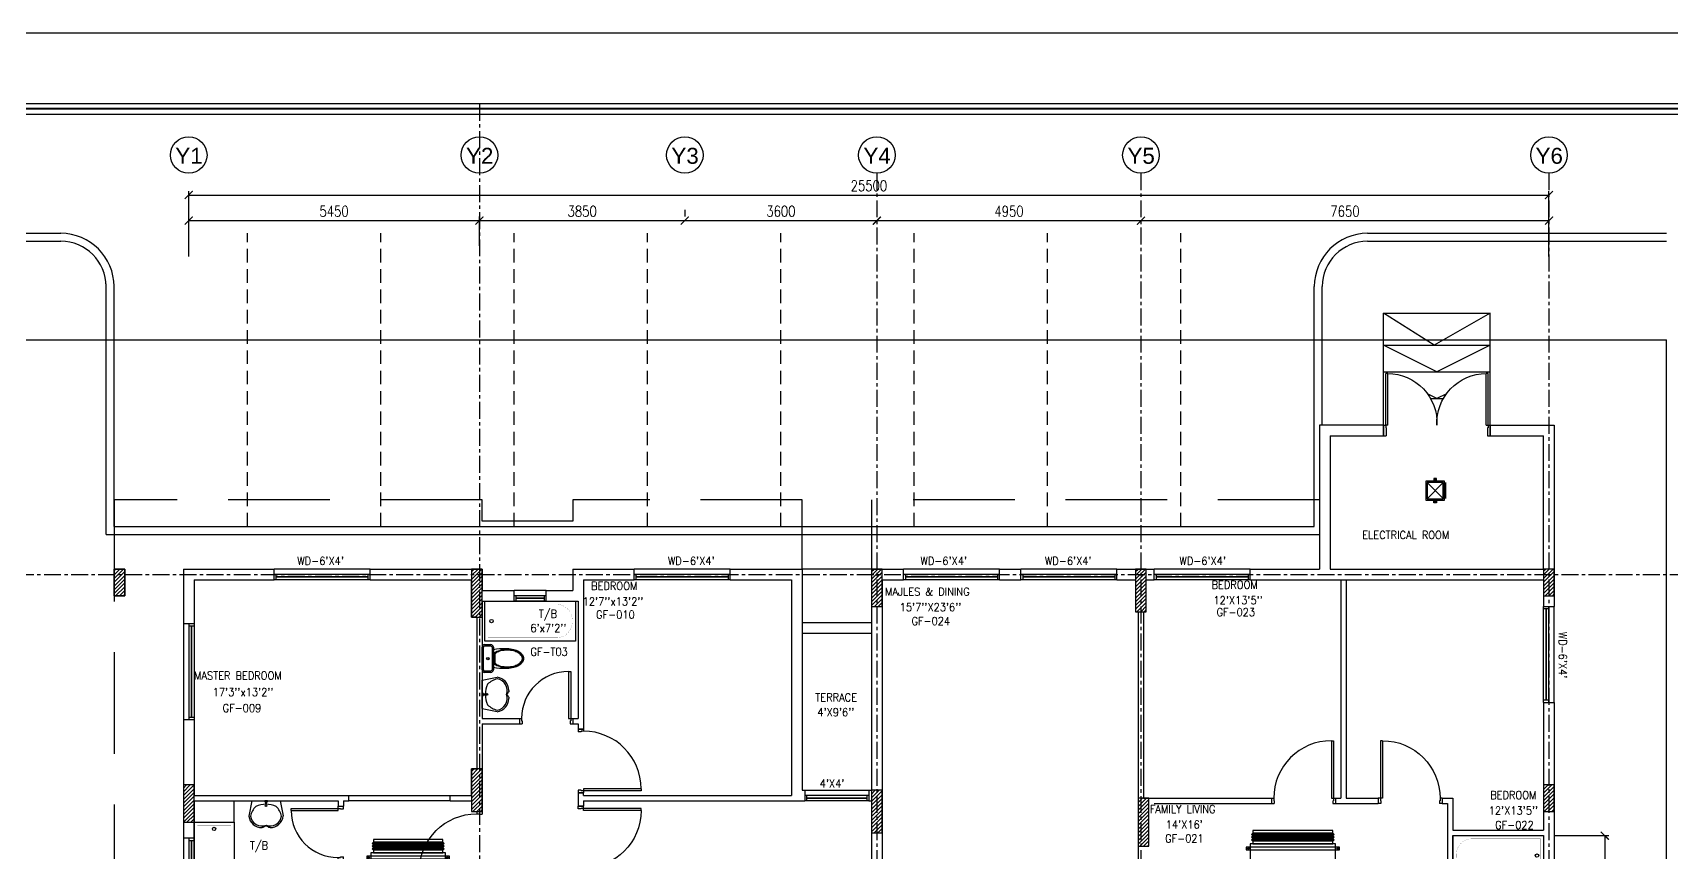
# Model space of a CAD drawing. Header units: millimetres. Extents: x -1288794 to 2153086, y -2701644 to -1428868.
# Drawn here: x 1503318 to 1534033, y -1479181 to -1463806 of the extents above; entities that cross this region are included whole.
import ezdxf
from ezdxf.enums import TextEntityAlignment as Align

# ---------------------------------------------------------------- set-up
doc = ezdxf.new("R2010")
doc.units = ezdxf.units.MM
doc.header["$LTSCALE"] = 100
doc.header["$PDMODE"] = 34
for name, pattern in [('CENTER', [50.8, 31.75, -6.35, 6.35, -6.35]), ('DASHED', [19.05, 12.7, -6.35]), ('DASHED2', [9.525, 6.35, -3.175]), ('HIDDEN', [9.525, 6.35, -3.175])]:
    doc.linetypes.add(name, pattern=pattern)
for name, color, linetype in [('A-ANNO-DIMS', 1, 'Continuous'), ('A-ANNO-SYMB', 33, 'Continuous'), ('A-ANNO-TEXT', 8, 'Continuous'), ('A-AREA', 8, 'CENTER'), ('A-CAR', 8, 'Continuous'), ('A-DOOR', 4, 'Continuous'), ('A-FLOR-OVHD', 4, 'DASHED2'), ('A-FLOR-PFIX', 8, 'Continuous'), ('A-FLOR-SPCL', 8, 'Continuous'), ('A-GLAZ', 5, 'Continuous'), ('A-GRID', 253, 'CENTER'), ('A-WALL-FULL', 8, 'Continuous'), ('AC-HLTEXT', 100, 'Continuous'), ('FCU-AC', 160, 'Continuous'), ('L-WALK', 8, 'Continuous'), ('LOGO LINE', 7, 'Continuous'), ('LOGO1LINE', 7, 'Continuous'), ('RET', 1, 'Continuous'), ('S-COL- HACT.', 9, 'Continuous'), ('S-COL.', 8, 'Continuous'), ('sduct', 5, 'Continuous'), ('SUPPORT', 30, 'Continuous')]:
    doc.layers.add(name, color=color, linetype=linetype)
doc.styles.add('ROMANS', font='romans.shx', dxfattribs={"width": 0.8})
doc.styles.add('SANSSERIF', font='sas_____.pfb')
doc.dimstyles.new('100 of DIM2', dxfattribs={"dimscale": 0, "dimtxt": 200, "dimasz": 150, "dimexe": 75, "dimexo": 200, "dimgap": 75, "dimtad": 1, "dimdec": 0, "dimrnd": 5, "dimzin": 0, "dimdsep": 46, "dimtxsty": 'ROMANS', "dimblk": 'ARCHTICK', "dimcen": 100, "dimclrd": 94, "dimclre": 94, "dimclrt": 2, "dimadec": 0, "dimazin": 0, "dimtfac": 1, "dimtdec": 0, "dimtofl": 0, "dimtmove": 2, "dimatfit": 3, "dimldrblk": 'OPEN90', "dimfxl": 75, "dimtolj": 1, "dimtzin": 0, "dimarcsym": 0})
pattern_1 = [(45, (2628196.87, -1109556.65), (-35.355339, 35.355339), [])]

# ---------------------------------------------------------------- blocks, each defined once
blk = doc.blocks.new('D-120-R1')
for p, q in [((-80, 1180), (-40, 1180)), ((-80, 1180), (-80, 100)), ((-40, 1180), (-40, 55)), ((-1200, 100), (-1160, 100)), ((-1200, 100), (-1200, 0)), ((-1160, 100), (-1160, 55)), ((-1160, 55), (-1150, 55)), ((-1150, 55), (-1150, 0)), ((-80, 100), (0, 100)), ((-50, 55), (-40, 55)), ((-50, 55), (-50, 0)), ((-50, 0), (0, 0)), ((0, 100), (0, 0)), ((-1200, 0), (-1150, 0))]:
    blk.add_line(p, q)
at = {"linetype": 'Continuous'}
blk.add_arc((-80, 100), 1080, 90, 180, dxfattribs=at)
blk = doc.blocks.new('W-180')
for p, q in [((1800, 100), (0, 100)), ((1800, 0), (0, 0)), ((40, 0), (40, 100)), ((1760, 100), (1760, 0))]:
    blk.add_line(p, q)
at = {"linetype": 'Continuous'}
for p, q in [((1760, 53), (40, 53)), ((1760, 47), (40, 47))]:
    blk.add_line(p, q, dxfattribs=at)
blk = doc.blocks.new('D-100-R1')
for p, q in [((-80, 980), (-80, 100)), ((-80, 980), (-40, 980)), ((-40, 980), (-40, 55)), ((-1000, 100), (-1000, 0)), ((-1000, 100), (-960, 100)), ((-960, 100), (-960, 55)), ((-960, 55), (-950, 55)), ((-950, 55), (-950, 0)), ((-80, 100), (0, 100)), ((-50, 55), (-50, 0)), ((-50, 55), (-40, 55)), ((-50, 0), (0, 0)), ((0, 100), (0, 0)), ((-1000, 0), (-950, 0))]:
    blk.add_line(p, q)
at = {"linetype": 'Continuous'}
blk.add_arc((-80, 100), 880, 90, 180, dxfattribs=at)
blk = doc.blocks.new('W-60')
for p, q in [((600, 100), (0, 100)), ((600, 0), (0, 0)), ((40, 0), (40, 100)), ((560, 100), (560, 0))]:
    blk.add_line(p, q)
at = {"linetype": 'Continuous'}
for p, q in [((560, 53), (40, 53)), ((560, 47), (40, 47))]:
    blk.add_line(p, q, dxfattribs=at)
blk = doc.blocks.new('LAV-4')
for p, q in [((-266, 0), (-322, -283)), ((-266, 0), (268, 0)), ((268, 0), (324, -280)), ((-48, -500), (-75, -500)), ((75, -500), (50, -500))]:
    blk.add_line(p, q)
for points in [[(-25, 0), (-25, -18), (25, -18), (25, 0)], [(-9, -20), (-9, -57), (8, -57), (8, -20)]]:
    blk.add_lwpolyline(points, close=True)
blk.add_circle((0, -91), 15.4)
for centre, radius, start, end in [((-75, -250), 250, 187.6784, 270), ((74, -366), 375, 135.3333, 167.1432), ((-75, -250), 220, 188.5814, 289.9523), ((0, -539), 477, 66.1261, 113.874), ((75, -250), 220, 250.0878, 350.8515), ((75, -250), 250, 270, 353.0121), ((-74, -366), 375, 12.5199, 44.6667), ((1, -527), 55.9, 28.7827, 151.2173), ((50, -499), 0, 238.1883, 0)]:
    blk.add_arc(centre, radius, start, end)
blk = doc.blocks.new('WC-1')
for p, q in [((-210, 0), (210, 0)), ((-260, -160), (-260, -50)), ((-235, -160), (-235, -50)), ((-210, -25), (210, -25)), ((210, -185), (-210, -185)), ((210, -210), (-210, -210)), ((91, -223), (-91, -223)), ((86, -235), (-86, -235)), ((235, -50), (235, -160)), ((260, -50), (260, -160))]:
    blk.add_line(p, q)
for radius in [22.1, 17.1]:
    blk.add_circle((-6, -107), radius)
for centre, radius, start, end in [((-210, -50), 50, 90, 180), ((-210, -160), 50, 180, 270), ((-210, -50), 25, 90, 180), ((-210, -160), 25, 180, 270), ((722, -383), 904, 168.9529, 184.0632), ((178, -428), 341, 149.8586, 166.4766), ((178, -428), 328, 149.8586, 166.4766), ((69, -365), 214, 138.4152, 149.8586), ((69, -365), 201, 139.9943, 149.8586), ((-69, -365), 201, 30.1414, 40.0057), ((-69, -365), 214, 30.1414, 41.5848), ((-178, -428), 328, 13.5234, 30.1414), ((-178, -428), 341, 13.5234, 30.1414), ((210, -50), 50, 360, 90), ((210, -50), 25, 360, 90), ((210, -160), 25, 270, 360), ((210, -160), 50, 270, 360), ((352, -470), 532, 177.5541, 180), ((352, -470), 532, 180, 193.5234), ((352, -470), 520, 166.4766, 180), ((352, -470), 520, 180, 193.5234), ((178, -512), 353, 193.5234, 210.1414), ((352, -470), 507, 166.4766, 180), ((352, -470), 507, 180, 193.5234), ((178, -512), 341, 193.5234, 210.1414), ((178, -512), 328, 193.5234, 210.1414), ((-178, -512), 328, 329.8586, 346.4766), ((-178, -512), 341, 329.8586, 346.4766), ((-178, -512), 353, 329.8586, 346.4766), ((-352, -470), 507, 360, 13.5234), ((-352, -470), 507, 346.4766, 360), ((-352, -470), 520, 360, 13.5234), ((-352, -470), 520, 346.4766, 360), ((-352, -470), 532, 346.4766, 360), ((-352, -470), 532, 360, 2.4459), ((69, -575), 226, 210.1414, 234.4972), ((69, -575), 214, 210.1414, 234.4972), ((69, -575), 201, 210.1414, 234.4972), ((0, -672), 108, 234.4972, 270), ((0, -672), 95.9, 234.4972, 270), ((0, -672), 83.4, 234.4972, 270), ((0, -672), 83.4, 270, 305.5028), ((0, -672), 95.9, 270, 305.5028), ((0, -672), 108, 270, 305.5028), ((-69, -575), 201, 305.5028, 329.8586), ((-69, -575), 214, 305.5028, 329.8586), ((-69, -575), 226, 305.5028, 329.8586)]:
    blk.add_arc(centre, radius, start, end)
at = {"linetype": 'Continuous', "ltscale": 50}
blk.add_arc((-722, -383), 904, 355.9368, 11.0471, dxfattribs=at)
blk = doc.blocks.new('BT-2')
blk.add_lwpolyline([(0, 750), (1700, 750), (1700, 0), (0, 0)], close=True)
at = {"const_width": 2}
blk.add_lwpolyline([(60, 690), (1340, 690, -0.414214), (1640, 390), (1640, 360, -0.414214), (1340, 60), (60, 60)], format="xyb", close=True, dxfattribs=at)
blk.add_circle((125, 375), 31.9)
blk = doc.blocks.new('W-120')
for p, q in [((1200, 100), (0, 100)), ((1200, 0), (0, 0)), ((40, 0), (40, 100)), ((1160, 100), (1160, 0))]:
    blk.add_line(p, q)
at = {"linetype": 'Continuous'}
for p, q in [((1160, 53), (40, 53)), ((1160, 47), (40, 47))]:
    blk.add_line(p, q, dxfattribs=at)
blk = doc.blocks.new('_ArchTick')
at = {"color": 0, "linetype": 'ByBlock', "const_width": 0.15}
blk.add_lwpolyline([(-0.5, -0.5), (0.5, 0.5)], dxfattribs=at)
blk = doc.blocks.new('*D570')
at = {"layer": 'A-ANNO-DIMS', "color": 94, "lineweight": -2, "ltscale": 3, "transparency": 16777216}
for p, q in [((1515542, -1467131), (1515542, -1467256)), ((1519142, -1467131), (1519142, -1467256)), ((1515542, -1467331), (1519142, -1467331))]:
    blk.add_line(p, q, dxfattribs=at)
at = {"layer": 'Defpoints', "color": 0, "ltscale": 3, "transparency": 16777216}
for p in [(1515542, -1467331), (1519142, -1467331), (1519142, -1467331)]:
    blk.add_point(p, dxfattribs=at)
at = {"layer": 'A-ANNO-DIMS', "color": 94, "lineweight": -2, "ltscale": 3, "transparency": 16777216, "xscale": 150, "yscale": 150, "zscale": 150, "rotation": 180}
blk.add_blockref('_ArchTick', (1515542, -1467331), dxfattribs=at)
at = {"layer": 'A-ANNO-DIMS', "color": 94, "lineweight": -2, "ltscale": 3, "transparency": 16777216, "xscale": 150, "yscale": 150, "zscale": 150}
blk.add_blockref('_ArchTick', (1519142, -1467331), dxfattribs=at)
at = {"layer": 'A-ANNO-DIMS', "color": 2, "ltscale": 3, "transparency": 16777216, "insert": (1517342, -1467156), "char_height": 200, "attachment_point": 5, "style": 'ROMANS'}
blk.add_mtext('\\A1;3600', dxfattribs=at)
blk = doc.blocks.new('_Open90')
at = {"color": 0, "linetype": 'ByBlock', "lineweight": -2}
for p, q in [((0, 0), (-1, 0)), ((-0.5, 0.5), (0, 0)), ((0, 0), (-0.5, -0.5))]:
    blk.add_line(p, q, dxfattribs=at)
blk = doc.blocks.new('*D571')
at = {"layer": 'A-ANNO-DIMS', "color": 94, "lineweight": -2, "ltscale": 3, "transparency": 16777216}
for p, q in [((1524092, -1467131), (1524092, -1467256)), ((1531742, -1467131), (1531742, -1467256)), ((1524092, -1467331), (1531742, -1467331))]:
    blk.add_line(p, q, dxfattribs=at)
at = {"layer": 'Defpoints', "color": 0, "ltscale": 3, "transparency": 16777216}
for p in [(1524092, -1467331), (1531742, -1467331), (1531742, -1467331)]:
    blk.add_point(p, dxfattribs=at)
at = {"layer": 'A-ANNO-DIMS', "color": 94, "lineweight": -2, "ltscale": 3, "transparency": 16777216, "xscale": 150, "yscale": 150, "zscale": 150, "rotation": 180}
blk.add_blockref('_ArchTick', (1524092, -1467331), dxfattribs=at)
at = {"layer": 'A-ANNO-DIMS', "color": 94, "lineweight": -2, "ltscale": 3, "transparency": 16777216, "xscale": 150, "yscale": 150, "zscale": 150}
blk.add_blockref('_ArchTick', (1531742, -1467331), dxfattribs=at)
at = {"layer": 'A-ANNO-DIMS', "color": 2, "ltscale": 3, "transparency": 16777216, "insert": (1527917, -1467156), "char_height": 200, "attachment_point": 5, "style": 'ROMANS'}
blk.add_mtext('\\A1;7650', dxfattribs=at)
blk = doc.blocks.new('*D572')
at = {"layer": 'A-ANNO-DIMS', "color": 94, "lineweight": -2, "ltscale": 3, "transparency": 16777216}
for p, q in [((1506242, -1467807), (1506242, -1467256)), ((1511692, -1467807), (1511692, -1467256)), ((1506242, -1467331), (1511692, -1467331))]:
    blk.add_line(p, q, dxfattribs=at)
at = {"layer": 'Defpoints', "color": 0, "ltscale": 3, "transparency": 16777216}
for p in [(1511692, -1467331), (1506242, -1468007), (1511692, -1468007)]:
    blk.add_point(p, dxfattribs=at)
at = {"layer": 'A-ANNO-DIMS', "color": 94, "lineweight": -2, "ltscale": 3, "transparency": 16777216, "xscale": 150, "yscale": 150, "zscale": 150, "rotation": 180}
blk.add_blockref('_ArchTick', (1506242, -1467331), dxfattribs=at)
at = {"layer": 'A-ANNO-DIMS', "color": 94, "lineweight": -2, "ltscale": 3, "transparency": 16777216, "xscale": 150, "yscale": 150, "zscale": 150}
blk.add_blockref('_ArchTick', (1511692, -1467331), dxfattribs=at)
at = {"layer": 'A-ANNO-DIMS', "color": 2, "ltscale": 3, "transparency": 16777216, "insert": (1508967, -1467156), "char_height": 200, "attachment_point": 5, "style": 'ROMANS'}
blk.add_mtext('\\A1;5450', dxfattribs=at)
blk = doc.blocks.new('*D573')
at = {"layer": 'A-ANNO-DIMS', "color": 94, "lineweight": -2, "ltscale": 3, "transparency": 16777216}
for p, q in [((1511692, -1467807), (1511692, -1467256)), ((1515542, -1467131), (1515542, -1467256)), ((1511692, -1467331), (1515542, -1467331))]:
    blk.add_line(p, q, dxfattribs=at)
at = {"layer": 'Defpoints', "color": 0, "ltscale": 3, "transparency": 16777216}
for p in [(1515542, -1467331), (1515542, -1467331), (1511692, -1468007)]:
    blk.add_point(p, dxfattribs=at)
at = {"layer": 'A-ANNO-DIMS', "color": 94, "lineweight": -2, "ltscale": 3, "transparency": 16777216, "xscale": 150, "yscale": 150, "zscale": 150, "rotation": 180}
blk.add_blockref('_ArchTick', (1511692, -1467331), dxfattribs=at)
at = {"layer": 'A-ANNO-DIMS', "color": 94, "lineweight": -2, "ltscale": 3, "transparency": 16777216, "xscale": 150, "yscale": 150, "zscale": 150}
blk.add_blockref('_ArchTick', (1515542, -1467331), dxfattribs=at)
at = {"layer": 'A-ANNO-DIMS', "color": 2, "ltscale": 3, "transparency": 16777216, "insert": (1513617, -1467156), "char_height": 200, "attachment_point": 5, "style": 'ROMANS'}
blk.add_mtext('\\A1;3850', dxfattribs=at)
blk = doc.blocks.new('*D574')
at = {"layer": 'A-ANNO-DIMS', "color": 94, "lineweight": -2, "ltscale": 3, "transparency": 16777216}
for p, q in [((1519142, -1467131), (1519142, -1467256)), ((1524092, -1467131), (1524092, -1467256)), ((1519142, -1467331), (1524092, -1467331))]:
    blk.add_line(p, q, dxfattribs=at)
at = {"layer": 'Defpoints', "color": 0, "ltscale": 3, "transparency": 16777216}
for p in [(1519142, -1467331), (1524092, -1467331), (1524092, -1467331)]:
    blk.add_point(p, dxfattribs=at)
at = {"layer": 'A-ANNO-DIMS', "color": 94, "lineweight": -2, "ltscale": 3, "transparency": 16777216, "xscale": 150, "yscale": 150, "zscale": 150, "rotation": 180}
blk.add_blockref('_ArchTick', (1519142, -1467331), dxfattribs=at)
at = {"layer": 'A-ANNO-DIMS', "color": 94, "lineweight": -2, "ltscale": 3, "transparency": 16777216, "xscale": 150, "yscale": 150, "zscale": 150}
blk.add_blockref('_ArchTick', (1524092, -1467331), dxfattribs=at)
at = {"layer": 'A-ANNO-DIMS', "color": 2, "ltscale": 3, "transparency": 16777216, "insert": (1521617, -1467156), "char_height": 200, "attachment_point": 5, "style": 'ROMANS'}
blk.add_mtext('\\A1;4950', dxfattribs=at)
blk = doc.blocks.new('*D575')
at = {"layer": 'A-ANNO-DIMS', "color": 94, "lineweight": -2, "ltscale": 3, "transparency": 16777216}
for p, q in [((1506242, -1468002), (1506242, -1466776)), ((1506242, -1466851), (1531742, -1466851)), ((1531742, -1468002), (1531742, -1466776))]:
    blk.add_line(p, q, dxfattribs=at)
at = {"layer": 'Defpoints', "color": 0, "ltscale": 3, "transparency": 16777216}
for p in [(1531742, -1466851), (1506242, -1468202), (1531742, -1468202)]:
    blk.add_point(p, dxfattribs=at)
at = {"layer": 'A-ANNO-DIMS', "color": 94, "lineweight": -2, "ltscale": 3, "transparency": 16777216, "xscale": 150, "yscale": 150, "zscale": 150, "rotation": 180}
blk.add_blockref('_ArchTick', (1506242, -1466851), dxfattribs=at)
at = {"layer": 'A-ANNO-DIMS', "color": 94, "lineweight": -2, "ltscale": 3, "transparency": 16777216, "xscale": 150, "yscale": 150, "zscale": 150}
blk.add_blockref('_ArchTick', (1531742, -1466851), dxfattribs=at)
at = {"layer": 'A-ANNO-DIMS', "color": 2, "ltscale": 3, "transparency": 16777216, "insert": (1518992, -1466676), "char_height": 200, "attachment_point": 5, "style": 'ROMANS'}
blk.add_mtext('\\A1;25500', dxfattribs=at)
blk = doc.blocks.new('D-200-DOUBLE')
for p, q in [((40, 200), (40, 1170)), ((40, 1170), (80, 1170)), ((80, 200), (80, 1170)), ((1920, 200), (1920, 1170)), ((1920, 1170), (1960, 1170)), ((1960, 200), (1960, 1170)), ((80, 200), (0, 200)), ((0, 200), (0, 0)), ((50, 0), (0, 0)), ((40, 200), (40, 148)), ((40, 148), (50, 148)), ((50, 148), (50, 0)), ((1920, 200), (1960, 200)), ((1950, 148), (1950, 0)), ((1960, 148), (1950, 148)), ((2000, 0), (1950, 0)), ((2000, 200), (1960, 200)), ((1960, 200), (1960, 148)), ((2000, 200), (2000, 0))]:
    blk.add_line(p, q)
at = {"linetype": 'Continuous'}
for centre, start, end in [((73, 242), 357.4314, 89.5378), ((1927, 242), 90.4622, 182.5686)]:
    blk.add_arc(centre, 928, start, end, dxfattribs=at)
blk = doc.blocks.new('A$C36FC6C1E')
at = {"layer": 'RET', "color": 0, "linetype": 'HIDDEN', "ltscale": 0.8}
blk.add_line((377.4, 377.4), (77.4, 77.4), dxfattribs=at)
blk.add_lwpolyline([(379.8, 379.8), (379.8, 75), (75, 75), (75, 379.8)], close=True, dxfattribs=at)
at = {"layer": 'sduct'}
blk.add_lwpolyline([(404.8, 404.8), (404.8, 50), (50, 50), (50, 404.8)], close=True, dxfattribs=at)
blk.add_lwpolyline([(427.4, 377.4), (427.4, 77.4)], dxfattribs=at)
at = {"layer": 'SUPPORT', "ltscale": 0.5}
for points in [[(202.4, 404.8), (252.4, 404.8), (252.4, 454.8), (202.4, 454.8)], [(202.4, 50), (252.4, 50), (252.4, 0), (202.4, 0)]]:
    blk.add_lwpolyline(points, close=True, dxfattribs=at)
for centre in [(227.4, 429.8), (227.4, 25)]:
    blk.add_circle(centre, 6, dxfattribs=at)
blk = doc.blocks.new('*D606')
at = {"layer": 'AC-HLTEXT', "color": 94, "lineweight": -2, "transparency": 16777216}
for p, q in [((1531842, -1478869), (1532863, -1478869)), ((1532788, -1478869), (1532788, -1481319)), ((1531842, -1481319), (1532863, -1481319))]:
    blk.add_line(p, q, dxfattribs=at)
at = {"layer": 'Defpoints', "color": 0, "transparency": 16777216}
for p in [(1531642, -1478869), (1531642, -1481319), (1532788, -1481319)]:
    blk.add_point(p, dxfattribs=at)
at = {"layer": 'AC-HLTEXT', "color": 94, "lineweight": -2, "transparency": 16777216, "xscale": 150, "yscale": 150, "zscale": 150}
for p, rotation in [((1532788, -1478869), 90), ((1532788, -1481319), 270)]:
    blk.add_blockref('_ArchTick', p, dxfattribs=dict(at, rotation=rotation))
at = {"layer": 'AC-HLTEXT', "color": 2, "transparency": 16777216, "insert": (1532613, -1480094), "char_height": 200, "attachment_point": 5, "rotation": 90, "style": 'ROMANS'}
blk.add_mtext('\\A1;2450', dxfattribs=at)
blk = doc.blocks.new('fcu 2 tr')
h = blk.add_hatch()
h.set_pattern_fill('NET', color=3)
h.paths.add_polyline_path([(80954, -1588493), (79654, -1588493), (79654, -1588543), (80954, -1588543)])
at = {"layer": 'FCU-AC'}
for p, q in [((79654, -1587780), (79629, -1587805)), ((80979, -1587805), (79629, -1587805)), ((79654, -1587830), (79629, -1587805)), ((79654, -1587830), (79629, -1587855)), ((80979, -1587855), (79629, -1587855)), ((79654, -1587880), (79629, -1587855)), ((79654, -1587880), (79629, -1587905)), ((80979, -1587905), (79629, -1587905)), ((79654, -1587930), (79629, -1587905)), ((80954, -1587780), (79654, -1587780)), ((80954, -1587830), (79654, -1587830)), ((80954, -1587830), (79654, -1587830)), ((80954, -1587880), (79654, -1587880)), ((80954, -1587880), (79654, -1587880)), ((80954, -1587780), (80979, -1587805)), ((80954, -1587830), (80979, -1587805)), ((80954, -1587830), (80979, -1587855)), ((80954, -1587880), (80979, -1587855)), ((80954, -1587880), (80979, -1587905)), ((80954, -1587930), (80979, -1587905))]:
    blk.add_line(p, q, dxfattribs=at)
at = {"layer": 'FCU-AC', "color": 1}
for p, q in [((80954, -1587730), (79654, -1587730)), ((79654, -1587730), (79654, -1587780)), ((79654, -1587780), (80954, -1587780)), ((80954, -1587930), (79654, -1587930)), ((79654, -1587930), (79654, -1587980)), ((79654, -1587980), (80954, -1587980)), ((80954, -1587780), (80954, -1587730)), ((80954, -1587980), (80954, -1587930))]:
    blk.add_line(p, q, dxfattribs=at)
at = {"layer": 'FCU-AC'}
blk.add_lwpolyline([(79604, -1588493), (81004, -1588493), (81004, -1587980), (79604, -1587980)], close=True, dxfattribs=at)
at = {"layer": 'FCU-AC', "color": 6}
for points in [[(79529, -1588093), (81079, -1588093), (81079, -1588043), (79529, -1588043)], [(79529, -1588393), (81079, -1588393), (81079, -1588343), (79529, -1588343)]]:
    blk.add_lwpolyline(points, close=True, dxfattribs=at)
at = {"layer": 'FCU-AC', "color": 3}
blk.add_lwpolyline([(79654, -1588543), (80954, -1588543), (80954, -1588493), (79654, -1588493)], close=True, dxfattribs=at)
at = {"layer": 'FCU-AC', "color": 6}
for centre in [(79566, -1588068), (81041, -1588068), (79566, -1588368), (81041, -1588368)]:
    blk.add_circle(centre, 12.5, dxfattribs=at)
blk = doc.blocks.new('fcu 2.5 tr')
h = blk.add_hatch()
h.set_pattern_fill('NET', color=3)
h.paths.add_polyline_path([(83172, -1587743), (81672, -1587743), (81672, -1587793), (83172, -1587793)])
at = {"layer": 'FCU-AC'}
for p, q in [((81672, -1587030), (81647, -1587055)), ((83197, -1587055), (81647, -1587055)), ((81672, -1587080), (81647, -1587055)), ((81672, -1587080), (81647, -1587105)), ((83172, -1587030), (81672, -1587030)), ((83172, -1587080), (81672, -1587080)), ((83172, -1587080), (81672, -1587080)), ((83197, -1587055), (83172, -1587030)), ((83197, -1587055), (83172, -1587080)), ((83197, -1587105), (83172, -1587080)), ((83197, -1587105), (81647, -1587105)), ((81672, -1587130), (81647, -1587105)), ((81672, -1587130), (81647, -1587155)), ((83197, -1587155), (81647, -1587155)), ((81672, -1587180), (81647, -1587155)), ((83172, -1587130), (81672, -1587130)), ((83172, -1587130), (81672, -1587130)), ((83197, -1587105), (83172, -1587130)), ((83197, -1587155), (83172, -1587130)), ((83197, -1587155), (83172, -1587180))]:
    blk.add_line(p, q, dxfattribs=at)
at = {"layer": 'FCU-AC', "color": 1}
for p, q in [((83172, -1586980), (81672, -1586980)), ((81672, -1586980), (81672, -1587030)), ((81672, -1587030), (83172, -1587030)), ((83172, -1587030), (83172, -1586980)), ((83172, -1587180), (81672, -1587180)), ((81672, -1587180), (81672, -1587230)), ((81672, -1587230), (83172, -1587230)), ((83172, -1587230), (83172, -1587180))]:
    blk.add_line(p, q, dxfattribs=at)
at = {"layer": 'FCU-AC', "color": 6}
for points in [[(81547, -1587343), (83297, -1587343), (83297, -1587293), (81547, -1587293)], [(81547, -1587643), (83297, -1587643), (83297, -1587593), (81547, -1587593)]]:
    blk.add_lwpolyline(points, close=True, dxfattribs=at)
at = {"layer": 'FCU-AC'}
blk.add_lwpolyline([(81622, -1587743), (83222, -1587743), (83222, -1587230), (81622, -1587230)], close=True, dxfattribs=at)
at = {"layer": 'FCU-AC', "color": 3}
blk.add_lwpolyline([(81672, -1587793), (83172, -1587793), (83172, -1587743), (81672, -1587743)], close=True, dxfattribs=at)
at = {"layer": 'FCU-AC', "color": 6}
for centre in [(81584, -1587318), (83259, -1587318), (81584, -1587618), (83259, -1587618)]:
    blk.add_circle(centre, 12.5, dxfattribs=at)

msp = doc.modelspace()

# ---------------------------------------------------------------- hatches: boundary and pattern name
at = {"layer": 'S-COL- HACT.', "linetype": 'Continuous', "ltscale": 3}
h = msp.add_hatch(dxfattribs=at)
h.set_pattern_fill('ANSI31', color=256, scale=400, style=0)
h.set_pattern_definition(pattern_1)
h.paths.add_polyline_path([(1505041.7, -1474368.6), (1505041.7, -1473868.6), (1504841.7, -1473868.6), (1504841.7, -1474368.6)])
h = msp.add_hatch(dxfattribs=at)
h.set_pattern_fill('ANSI31', color=256, scale=400, style=0)
h.set_pattern_definition(pattern_1)
h.paths.add_polyline_path([(1511741.7, -1474768.6), (1511741.7, -1473868.6), (1511541.7, -1473868.6), (1511541.7, -1474768.6)])
h = msp.add_hatch(dxfattribs=at)
h.set_pattern_fill('ANSI31', color=256, scale=400, style=0)
h.set_pattern_definition(pattern_1)
h.paths.add_polyline_path([(1519041.7, -1473868.6), (1519041.7, -1474568.6), (1519241.7, -1474568.6), (1519241.7, -1473868.6)])
h = msp.add_hatch(dxfattribs=at)
h.set_pattern_fill('ANSI31', color=256, scale=400, style=0)
h.set_pattern_definition(pattern_1)
h.paths.add_polyline_path([(1523991.7, -1473868.6), (1523991.7, -1474668.6), (1524191.7, -1474668.6), (1524191.7, -1473868.6)])
h = msp.add_hatch(dxfattribs=at)
h.set_pattern_fill('ANSI31', color=256, scale=400, style=0)
h.set_pattern_definition(pattern_1)
h.paths.add_polyline_path([(1531841.7, -1474368.6), (1531841.7, -1473868.6), (1531641.7, -1473868.6), (1531641.7, -1474368.6)])
h = msp.add_hatch(dxfattribs=at)
h.set_pattern_fill('ANSI31', color=256, scale=400, style=0)
h.set_pattern_definition(pattern_1)
h.paths.add_polyline_path([(1511741.7, -1478418.6), (1511741.7, -1477618.6), (1511541.7, -1477618.6), (1511541.7, -1478418.6)])
h = msp.add_hatch(dxfattribs=at)
h.set_pattern_fill('ANSI31', color=256, scale=400, style=0)
h.set_pattern_definition(pattern_1)
h.paths.add_polyline_path([(1506141.7, -1477918.6), (1506141.7, -1478618.6), (1506341.7, -1478618.6), (1506341.7, -1477918.6)])
h = msp.add_hatch(dxfattribs=at)
h.set_pattern_fill('ANSI31', color=256, scale=400, style=0)
h.set_pattern_definition(pattern_1)
h.paths.add_polyline_path([(1519241.7, -1478818.6), (1519241.7, -1478018.6), (1519041.7, -1478018.6), (1519041.7, -1478818.6)])
h = msp.add_hatch(dxfattribs=at)
h.set_pattern_fill('ANSI31', color=256, scale=400, style=0)
h.set_pattern_definition(pattern_1)
h.paths.add_polyline_path([(1531641.7, -1477918.6), (1531641.7, -1478418.6), (1531841.7, -1478418.6), (1531841.7, -1477918.6)])
h = msp.add_hatch(dxfattribs=at)
h.set_pattern_fill('ANSI31', color=256, scale=400, style=0)
h.set_pattern_definition(pattern_1)
h.paths.add_polyline_path([(1524041.7, -1478168.6), (1524041.7, -1479068.6), (1524241.7, -1479068.6), (1524241.7, -1478168.6)])

# ---------------------------------------------------------------- linework, layer by layer
msp.add_line((1506341.7, -1478118.6), (1508978.2, -1478118.6))
at = {"layer": 'A-ANNO-SYMB', "ltscale": 3}
for centre in [(1506241.7, -1466100.5), (1511691.7, -1466100.5), (1515541.7, -1466100.5), (1519141.7, -1466100.5), (1524091.7, -1466100.5), (1531741.7, -1466100.5)]:
    msp.add_circle(centre, 342.2, dxfattribs=at)
at = {"layer": 'A-AREA', "ltscale": 15}
for p in [(1501841.7, -1469568.6), (1533941.7, -1512568.6)]:
    msp.add_line(p, (1533941.7, -1469568.6), dxfattribs=at)
at = {"layer": 'A-CAR', "ltscale": 3}
for p, q in [((1528641.7, -1471168.6), (1528641.7, -1469068.6)), ((1528641.7, -1469068.6), (1530641.7, -1469068.6)), ((1529590.8, -1469668.6), (1528641.7, -1469068.6)), ((1530641.7, -1469068.6), (1529590.8, -1469668.6)), ((1530641.7, -1471168.6), (1530641.7, -1469068.6)), ((1528641.7, -1469668.6), (1530641.7, -1469668.6)), ((1529641.7, -1470168.6), (1528641.7, -1469668.6)), ((1530641.7, -1469668.6), (1529641.7, -1470168.6)), ((1528641.7, -1470168.6), (1530641.7, -1470168.6)), ((1529641.7, -1470668.6), (1529464.3, -1470579.9)), ((1529521.6, -1470668.6), (1529761.8, -1470668.6)), ((1529819.1, -1470579.9), (1529641.7, -1470668.6))]:
    msp.add_line(p, q, dxfattribs=at)
at = {"layer": 'A-FLOR-OVHD', "linetype": 'Continuous', "ltscale": 3}
for p, q in [((1509241.7, -1478118.6), (1511141.7, -1478118.6)), ((1511141.7, -1478218.6), (1509241.7, -1478218.6))]:
    msp.add_line(p, q, dxfattribs=at)
at = {"layer": 'A-FLOR-OVHD', "ltscale": 3}
msp.add_lwpolyline([(1527441.7, -1472568.6), (1519041.7, -1472568.6), (1519041.7, -1473868.6), (1517741.7, -1473868.6), (1517741.7, -1472568.6), (1513441.7, -1472568.6), (1513441.7, -1472968.6), (1511741.7, -1472968.6), (1511741.7, -1472568.6), (1504841.7, -1472568.6), (1504841.7, -1482218.6), (1503841.7, -1482218.6), (1503841.7, -1486718.6)], dxfattribs=at)
at = {"layer": 'A-FLOR-PFIX', "ltscale": 3}
msp.add_line((1507091.7, -1478618.6), (1507091.7, -1478218.6), dxfattribs=at)
at = {"layer": 'A-FLOR-SPCL', "ltscale": 3}
for p, q in [((1517741.7, -1474868.6), (1519041.7, -1474868.6)), ((1517741.7, -1475068.6), (1519041.7, -1475068.6))]:
    msp.add_line(p, q, dxfattribs=at)
at = {"layer": 'A-GLAZ', "ltscale": 3}
for p, q in [((1509641.7, -1473868.6), (1507841.7, -1473868.6)), ((1516391.7, -1473868.6), (1514591.7, -1473868.6)), ((1521441.7, -1473868.6), (1519641.7, -1473868.6)), ((1523641.7, -1473868.6), (1521841.7, -1473868.6)), ((1526141.7, -1473868.6), (1524341.7, -1473868.6)), ((1512941.7, -1474268.6), (1512341.7, -1474268.6)), ((1531841.7, -1476368.6), (1531841.7, -1474568.6)), ((1506141.7, -1474893.6), (1506141.7, -1476693.6)), ((1517791.7, -1478018.6), (1518991.7, -1478018.6)), ((1506141.7, -1478918.6), (1506141.7, -1479518.6))]:
    msp.add_line(p, q, dxfattribs=at)
at = {"layer": 'A-GRID', "ltscale": 0.1}
for p, q in [((1511691.7, -1465142.6), (1511691.7, -1513277)), ((1519141.7, -1466442.6), (1519141.7, -1514577)), ((1524091.7, -1466442.6), (1524091.7, -1514577)), ((1531741.7, -1466442.6), (1531741.7, -1514577)), ((1494384.5, -1473968.6), (1537924.1, -1473968.6))]:
    msp.add_line(p, q, dxfattribs=at)
at = {"layer": 'A-WALL-FULL', "ltscale": 3}
for p, q in [((1528641.7, -1471168.6), (1527441.7, -1471168.6)), ((1527441.7, -1471168.6), (1527441.7, -1473868.6)), ((1528641.7, -1471368.6), (1528641.7, -1471168.6)), ((1530641.7, -1471168.6), (1531841.7, -1471168.6)), ((1530641.7, -1471368.6), (1530641.7, -1471168.6)), ((1531841.7, -1471168.6), (1531841.7, -1474068.6)), ((1527641.7, -1471368.6), (1528641.7, -1471368.6)), ((1530641.7, -1471368.6), (1531641.7, -1471368.6)), ((1506141.7, -1473868.6), (1507841.7, -1473868.6)), ((1506141.7, -1473868.6), (1506141.7, -1474893.6)), ((1507841.7, -1474068.6), (1507841.7, -1473868.6)), ((1509641.7, -1473868.6), (1511741.7, -1473868.6)), ((1509641.7, -1474068.6), (1509641.7, -1473868.6)), ((1511741.7, -1473868.6), (1511741.7, -1474268.6)), ((1513441.7, -1473868.6), (1514591.7, -1473868.6)), ((1513441.7, -1473868.6), (1513441.7, -1474268.6)), ((1514591.7, -1474068.6), (1514591.7, -1473868.6)), ((1516391.7, -1473868.6), (1517741.7, -1473868.6)), ((1516391.7, -1474068.6), (1516391.7, -1473868.6)), ((1517741.7, -1473868.6), (1517741.7, -1478018.6)), ((1519041.7, -1473868.6), (1519641.7, -1473868.6)), ((1519041.7, -1473868.6), (1519041.7, -1478018.6)), ((1519641.7, -1474068.6), (1519641.7, -1473868.6)), ((1521441.7, -1473868.6), (1521841.7, -1473868.6)), ((1521441.7, -1474068.6), (1521441.7, -1473868.6)), ((1521841.7, -1474068.6), (1521841.7, -1473868.6)), ((1523641.7, -1473868.6), (1524341.7, -1473868.6)), ((1523641.7, -1474068.6), (1523641.7, -1473868.6)), ((1524341.7, -1474068.6), (1524341.7, -1473868.6)), ((1526141.7, -1473868.6), (1527441.7, -1473868.6)), ((1526141.7, -1474068.6), (1526141.7, -1473868.6)), ((1530491.7, -1473868.6), (1531641.7, -1473868.6)), ((1531841.7, -1473868.6), (1531841.7, -1474568.6)), ((1531841.7, -1473868.6), (1531841.7, -1474568.6)), ((1506341.7, -1474068.6), (1507841.7, -1474068.6)), ((1506341.7, -1474068.6), (1506341.7, -1474893.6)), ((1509641.7, -1474068.6), (1511541.7, -1474068.6)), ((1511741.7, -1474268.6), (1512341.7, -1474268.6)), ((1512341.7, -1474468.6), (1512341.7, -1474268.6)), ((1512941.7, -1474268.6), (1513441.7, -1474268.6)), ((1512941.7, -1474468.6), (1512941.7, -1474268.6)), ((1513641.7, -1474068.6), (1514591.7, -1474068.6)), ((1513641.7, -1474068.6), (1513641.7, -1476868.6)), ((1516391.7, -1474068.6), (1517541.7, -1474068.6)), ((1517541.7, -1474068.6), (1517541.7, -1478118.6)), ((1519241.7, -1474068.6), (1519641.7, -1474068.6)), ((1519241.7, -1474068.6), (1519241.7, -1481268.6)), ((1521441.7, -1474068.6), (1521841.7, -1474068.6)), ((1523641.7, -1474068.6), (1523991.7, -1474068.6)), ((1524191.7, -1474068.6), (1524341.7, -1474068.6)), ((1526141.7, -1474068.6), (1527841.7, -1474068.6)), ((1526441.7, -1474068.6), (1527841.7, -1474068.6)), ((1527441.7, -1474068.6), (1531641.7, -1474068.6)), ((1527741.7, -1474068.6), (1528691.7, -1474068.6)), ((1527741.7, -1474068.6), (1531441.7, -1474068.6)), ((1527741.7, -1474068.6), (1531441.7, -1474068.6)), ((1527841.7, -1474068.6), (1527841.7, -1478168.6)), ((1527941.7, -1474068.6), (1527941.7, -1478168.6)), ((1530491.7, -1474068.6), (1531441.7, -1474068.6)), ((1531641.7, -1474068.6), (1531641.7, -1474568.6)), ((1531641.7, -1474068.6), (1531641.7, -1474568.6)), ((1511741.7, -1474468.6), (1512341.7, -1474468.6)), ((1511741.7, -1474468.6), (1511741.7, -1476668.6)), ((1512941.7, -1474468.6), (1513541.7, -1474468.6)), ((1513541.7, -1474468.6), (1513541.7, -1476668.6)), ((1524041.7, -1474668.6), (1524041.7, -1481268.6)), ((1524141.7, -1474668.6), (1524141.7, -1478168.6)), ((1531641.7, -1474568.6), (1531841.7, -1474568.6)), ((1531641.7, -1474568.6), (1531841.7, -1474568.6)), ((1506341.7, -1474893.6), (1506141.7, -1474893.6)), ((1511641.7, -1474768.6), (1511641.7, -1477618.6)), ((1531641.7, -1476368.6), (1531641.7, -1478768.6)), ((1531641.7, -1476368.6), (1531841.7, -1476368.6)), ((1531841.7, -1476368.6), (1531841.7, -1479931.3)), ((1506141.7, -1476693.6), (1506141.7, -1478918.6)), ((1506341.7, -1476693.6), (1506141.7, -1476693.6)), ((1506341.7, -1476693.6), (1506341.7, -1478118.6)), ((1511741.7, -1476668.6), (1512441.7, -1476668.6)), ((1511741.7, -1476768.6), (1512441.7, -1476768.6)), ((1511741.7, -1476768.6), (1511741.7, -1478418.6)), ((1512441.7, -1476668.6), (1512441.7, -1476768.6)), ((1513441.7, -1476668.6), (1513441.7, -1476768.6)), ((1513441.7, -1476668.6), (1513541.7, -1476668.6)), ((1513441.7, -1476768.6), (1513541.7, -1476768.6)), ((1513541.7, -1476768.6), (1513541.7, -1476868.6)), ((1513541.7, -1476868.6), (1513641.7, -1476868.6)), ((1517741.7, -1478018.6), (1517791.7, -1478018.6)), ((1517791.7, -1478018.6), (1517791.7, -1478218.6)), ((1518991.7, -1478018.6), (1519041.7, -1478018.6)), ((1518991.7, -1478018.6), (1518991.7, -1478218.6)), ((1506341.7, -1478118.6), (1509241.7, -1478118.6)), ((1506341.7, -1478218.6), (1509041.7, -1478218.6)), ((1506341.7, -1478218.6), (1506341.7, -1478918.6)), ((1509041.7, -1478218.6), (1509041.7, -1478318.6)), ((1509041.7, -1478318.6), (1509141.7, -1478318.6)), ((1509141.7, -1478218.6), (1509241.7, -1478218.6)), ((1509141.7, -1478218.6), (1509141.7, -1478318.6)), ((1509241.7, -1478218.6), (1509241.7, -1478118.6)), ((1511141.7, -1478118.6), (1511541.7, -1478118.6)), ((1511141.7, -1478218.6), (1511141.7, -1478118.6)), ((1511141.7, -1478218.6), (1511541.7, -1478218.6)), ((1513541.7, -1478068.6), (1513541.7, -1478318.6)), ((1513541.7, -1478068.6), (1513641.7, -1478068.6)), ((1513541.7, -1478318.6), (1513641.7, -1478318.6)), ((1513641.7, -1478118.6), (1513641.7, -1478068.6)), ((1513641.7, -1478118.6), (1517541.7, -1478118.6)), ((1513641.7, -1478218.6), (1517791.7, -1478218.6)), ((1513641.7, -1478218.6), (1513641.7, -1478318.6)), ((1518991.7, -1478218.6), (1519041.7, -1478218.6)), ((1519041.7, -1478218.6), (1519041.7, -1481518.6)), ((1524141.7, -1478168.6), (1526541.7, -1478168.6)), ((1524341.7, -1478268.6), (1526541.7, -1478268.6)), ((1526541.7, -1478168.6), (1526541.7, -1478268.6)), ((1527741.7, -1478168.6), (1527841.7, -1478168.6)), ((1527741.7, -1478168.6), (1527741.7, -1478268.6)), ((1527741.7, -1478268.6), (1528541.7, -1478268.6)), ((1527941.7, -1478168.6), (1528541.7, -1478168.6)), ((1528541.7, -1478168.6), (1528541.7, -1478268.6)), ((1529741.7, -1478168.6), (1529941.7, -1478168.6)), ((1529741.7, -1478168.6), (1529741.7, -1478268.6)), ((1529741.7, -1478268.6), (1529841.7, -1478268.6)), ((1529841.7, -1478268.6), (1529841.7, -1479618.6)), ((1529941.7, -1478168.6), (1529941.7, -1478768.6)), ((1511641.7, -1478418.6), (1511741.7, -1478418.6)), ((1506341.7, -1478918.6), (1506141.7, -1478918.6)), ((1529941.7, -1478768.6), (1531641.7, -1478768.6)), ((1529941.7, -1478868.6), (1531641.7, -1478868.6)), ((1529941.7, -1478868.6), (1529941.7, -1479618.6)), ((1531641.7, -1478868.6), (1531641.7, -1479931.3))]:
    msp.add_line(p, q, dxfattribs=at)
at = {"layer": 'A-WALL-FULL', "linetype": 'Continuous', "ltscale": 3}
for p, q in [((1511541.7, -1474768.6), (1511541.7, -1474068.6)), ((1523991.7, -1474068.6), (1523991.7, -1474668.6)), ((1524191.7, -1474668.6), (1524191.7, -1474068.6)), ((1523991.7, -1474668.6), (1524191.7, -1474668.6)), ((1511641.7, -1474768.6), (1511541.7, -1474768.6)), ((1511541.7, -1478118.6), (1511541.7, -1477618.6)), ((1511541.7, -1477618.6), (1511641.7, -1477618.6)), ((1511541.7, -1478218.6), (1511541.7, -1478418.6)), ((1511541.7, -1478418.6), (1511741.7, -1478418.6))]:
    msp.add_line(p, q, dxfattribs=at)
at = {"layer": 'A-WALL-FULL', "ltscale": 3}
msp.add_lwpolyline([(1527641.7, -1471368.6), (1527641.7, -1473868.6), (1531641.7, -1473868.6), (1531641.7, -1473868.6), (1531641.7, -1471368.6)], dxfattribs=at)
at = {"layer": 'A-WALL-FULL', "linetype": 'Continuous', "ltscale": 3}
msp.add_lwpolyline([(1504841.7, -1473868.6), (1505041.7, -1473868.6), (1505041.7, -1474368.6), (1504841.7, -1474368.6)], close=True, dxfattribs=at)
at = {"layer": 'L-WALK', "ltscale": 15}
for p, q in [((1501427.5, -1467568.6), (1503841.7, -1467568.6)), ((1528341.7, -1467568.6), (1533941.7, -1467568.6)), ((1501427.5, -1467718.6), (1503841.7, -1467718.6)), ((1528341.7, -1467718.6), (1533941.7, -1467718.6))]:
    msp.add_line(p, q, dxfattribs=at)
at = {"layer": 'L-WALK', "linetype": 'DASHED', "ltscale": 0.2}
for p, q in [((1507341.7, -1473068.6), (1507341.7, -1467568.6)), ((1509841.7, -1473068.6), (1509841.7, -1467568.6)), ((1512341.7, -1473068.6), (1512341.7, -1467568.6)), ((1514841.7, -1473068.6), (1514841.7, -1467568.6)), ((1517341.7, -1473068.6), (1517341.7, -1467568.6)), ((1519841.7, -1473068.6), (1519841.7, -1467568.6)), ((1522341.7, -1473068.6), (1522341.7, -1467568.6)), ((1524841.7, -1473068.6), (1524841.7, -1467568.6))]:
    msp.add_line(p, q, dxfattribs=at)
at = {"layer": 'L-WALK', "ltscale": 3}
for p, q in [((1504691.7, -1473218.6), (1504691.7, -1468517.4)), ((1504841.7, -1473068.6), (1504841.7, -1468517.4)), ((1527341.7, -1473068.6), (1527341.7, -1468568.6)), ((1527491.7, -1471168.6), (1527491.7, -1468568.6)), ((1504841.7, -1473068.6), (1527341.7, -1473068.6)), ((1504691.7, -1473218.6), (1527441.7, -1473218.6))]:
    msp.add_line(p, q, dxfattribs=at)
for radius in [1000, 850]:
    msp.add_arc((1503841.7, -1468568.6), radius, 0, 90, dxfattribs=at)
at = {"layer": 'L-WALK', "ltscale": 15}
for radius in [1000, 850]:
    msp.add_arc((1528341.7, -1468568.6), radius, 90, 180, dxfattribs=at)
at = {"layer": 'LOGO LINE'}
msp.add_lwpolyline([(1560377.9, -1519493.9), (1481619.8, -1519493.9), (1481619.8, -1463806.4), (1560377.9, -1463806.4)], close=True, dxfattribs=at)
at = {"layer": 'LOGO1LINE'}
for points in [[(1559052, -1518168), (1482945.7, -1518168), (1482945.7, -1465132.3), (1559052, -1465132.3)], [(1548743.3, -1517969.1), (1483144.6, -1517969.1), (1483144.6, -1465331.1), (1548743.3, -1465331.1)]]:
    msp.add_lwpolyline(points, close=True, dxfattribs=at)
at = {"layer": 'LOGO1LINE', "const_width": 39.8}
msp.add_lwpolyline([(1558952.5, -1518068.5), (1483045.2, -1518068.5), (1483045.2, -1465231.7), (1558952.5, -1465231.7)], close=True, dxfattribs=at)
at = {"layer": 'RET', "color": 0, "linetype": 'HIDDEN', "ltscale": 0.8}
msp.add_line((1529760.4, -1472243.5), (1529455.6, -1472548.3), dxfattribs=at)
at = {"layer": 'S-COL.', "linetype": 'Continuous', "ltscale": 3}
for points in [[(1505041.7, -1474368.6), (1505041.7, -1473868.6), (1504841.7, -1473868.6), (1504841.7, -1474368.6)], [(1505041.7, -1474368.6), (1505041.7, -1473868.6), (1504841.7, -1473868.6), (1504841.7, -1474368.6)], [(1511741.7, -1474768.6), (1511741.7, -1473868.6), (1511541.7, -1473868.6), (1511541.7, -1474768.6)], [(1519041.7, -1473868.6), (1519041.7, -1474568.6), (1519241.7, -1474568.6), (1519241.7, -1473868.6)], [(1523991.7, -1473868.6), (1523991.7, -1474668.6), (1524191.7, -1474668.6), (1524191.7, -1473868.6)], [(1531841.7, -1474368.6), (1531841.7, -1473868.6), (1531641.7, -1473868.6), (1531641.7, -1474368.6)], [(1511741.7, -1478418.6), (1511741.7, -1477618.6), (1511541.7, -1477618.6), (1511541.7, -1478418.6)], [(1511741.7, -1478418.6), (1511741.7, -1477618.6), (1511541.7, -1477618.6), (1511541.7, -1478418.6)], [(1511741.7, -1478418.6), (1511741.7, -1477618.6), (1511541.7, -1477618.6), (1511541.7, -1478418.6)], [(1506141.7, -1477918.6), (1506141.7, -1478618.6), (1506341.7, -1478618.6), (1506341.7, -1477918.6)], [(1506141.7, -1477918.6), (1506141.7, -1478618.6), (1506341.7, -1478618.6), (1506341.7, -1477918.6)], [(1506141.7, -1477918.6), (1506141.7, -1478618.6), (1506341.7, -1478618.6), (1506341.7, -1477918.6)], [(1519241.7, -1478818.6), (1519241.7, -1478018.6), (1519041.7, -1478018.6), (1519041.7, -1478818.6)], [(1519241.7, -1478818.6), (1519241.7, -1478018.6), (1519041.7, -1478018.6), (1519041.7, -1478818.6)], [(1519241.7, -1478818.6), (1519241.7, -1478018.6), (1519041.7, -1478018.6), (1519041.7, -1478818.6)], [(1531641.7, -1477918.6), (1531641.7, -1478418.6), (1531841.7, -1478418.6), (1531841.7, -1477918.6)], [(1524041.7, -1478168.6), (1524041.7, -1479068.6), (1524241.7, -1479068.6), (1524241.7, -1478168.6)], [(1524041.7, -1478168.6), (1524041.7, -1479068.6), (1524241.7, -1479068.6), (1524241.7, -1478168.6)], [(1524041.7, -1478168.6), (1524041.7, -1479068.6), (1524241.7, -1479068.6), (1524241.7, -1478168.6)]]:
    msp.add_lwpolyline(points, close=True, dxfattribs=at)

# ---------------------------------------------------------------- block references
at = {"layer": 'A-DOOR', "ltscale": 3, "xscale": -1}
for name, p in [('D-200-DOUBLE', (1530641.7, -1471368.6)), ('D-120-R1', (1528541.7, -1478268.6))]:
    msp.add_blockref(name, p, dxfattribs=at)
at = {"layer": 'A-DOOR', "ltscale": 3}
for name, p in [('D-100-R1', (1513441.7, -1476768.6)), ('D-120-R1', (1527741.7, -1478268.6))]:
    msp.add_blockref(name, p, dxfattribs=at)
for name, p, rotation in [('D-120-R1', (1513541.7, -1478068.6), 270), ('D-100-R1', (1509141.7, -1478318.6), 90)]:
    msp.add_blockref(name, p, dxfattribs=dict(at, rotation=rotation))
at = {"layer": 'A-DOOR', "ltscale": 3, "xscale": -1}
for p, rotation in [((1513541.7, -1478318.6), 270), ((1511741.7, -1479618.6), 90)]:
    msp.add_blockref('D-120-R1', p, dxfattribs=dict(at, rotation=rotation))
at = {"layer": 'A-FLOR-PFIX', "ltscale": 3}
for name, p in [('BT-2', (1511791.7, -1475218.6)), ('LAV-4', (1507690.1, -1478218.6))]:
    msp.add_blockref(name, p, dxfattribs=at)
for name, p, rotation in [('WC-1', (1511741.7, -1475545.7), 90), ('LAV-4', (1511741.7, -1476220.8), 90), ('BT-2', (1506341.7, -1478618.6), 270), ('BT-2', (1531641.7, -1478868.6), 180)]:
    msp.add_blockref(name, p, dxfattribs=dict(at, rotation=rotation))
at = {"layer": 'A-GLAZ', "ltscale": 3}
for name, p in [('W-180', (1507841.7, -1474068.6)), ('W-180', (1514591.7, -1474068.6)), ('W-180', (1519641.7, -1474068.6)), ('W-180', (1521841.7, -1474068.6)), ('W-180', (1524341.7, -1474068.6)), ('W-60', (1512341.7, -1474468.6)), ('W-120', (1517791.7, -1478218.6))]:
    msp.add_blockref(name, p, dxfattribs=at)
for name, p, rotation in [('W-180', (1531641.7, -1474568.6), 270), ('W-180', (1506341.7, -1476693.6), 90), ('W-60', (1506341.7, -1479518.6), 90)]:
    msp.add_blockref(name, p, dxfattribs=dict(at, rotation=rotation))
at = {"layer": 'FCU-AC'}
msp.add_blockref('fcu 2 tr', (1430049.9, 108787.7), dxfattribs=at)
at = {"layer": 'FCU-AC', "color": 3}
msp.add_blockref('fcu 2.5 tr', (1444520.1, 108209.6), dxfattribs=at)
at = {"layer": 'RET', "color": 0, "xscale": -1, "rotation": 180}
msp.add_blockref('A$C36FC6C1E', (1529380.6, -1472168.5), dxfattribs=at)

# ---------------------------------------------------------------- texts
at = {"layer": 'A-ANNO-TEXT', "style": 'SANSSERIF'}
for s, p in [('Y1', (1506246.3, -1466265)), ('Y2', (1511696.3, -1466265)), ('Y3', (1515546.3, -1466265)), ('Y4', (1519146.3, -1466265)), ('Y5', (1524096.3, -1466265)), ('Y6', (1531746.3, -1466265))]:
    msp.add_text(s, height=300, dxfattribs=at).set_placement(p, align=Align.CENTER)
at = {"layer": 'A-ANNO-TEXT', "style": 'ROMANS', "width": 0.9}
for s, p in [('ELECTRICAL ROOM', (1528240.6, -1473302.9)), ("WD-6'X4'", (1508276.7, -1473790.5)), ("WD-6'X4'", (1515225.8, -1473790.5)), ("WD-6'X4'", (1519958.7, -1473790.5)), ("WD-6'X4'", (1522292.3, -1473790.5)), ("WD-6'X4'", (1524813, -1473790.5)), ('BEDROOM', (1513784.3, -1474259.6)), ('MAJLES & DINING', (1519295.7, -1474366.9)), ('BEDROOM', (1525414.3, -1474238.1)), ('T/B', (1512804.5, -1474782.3)), ("12'7''x13'2''", (1513627.3, -1474550.1)), ('GF-010', (1513877.9, -1474796.7)), ("15'7''X23'6''", (1519568.9, -1474657.4)), ("12'X13'5''", (1525452.1, -1474528.6)), ('GF-023', (1525507.9, -1474751.7)), ("6'x7'2''", (1512647, -1475049.6)), ('GF-024', (1519791, -1474918.4)), ('GF-T03', (1512647, -1475494.6)), ('MASTER BEDROOM', (1506341.7, -1475941.7)), ("17'3''x13'2''", (1506691.3, -1476251.8)), ('TERRACE', (1517988.5, -1476350.2)), ('GF-009', (1506877.5, -1476550.7)), ("4'X9'6''", (1518025.6, -1476629.5)), ("4'X4' ", (1518070.6, -1477966.4)), ('BEDROOM', (1530638.1, -1478183.7)), ('FAMILY LIVING', (1524258.3, -1478446.2)), ("12'X13'5''", (1530612.4, -1478474.3)), ("14'X16'", (1524557.4, -1478736.7)), ('GF-022', (1530731.7, -1478744.9)), ('T/B', (1507389.4, -1479127.7)), ('GF-021', (1524545.3, -1478996.4))]:
    msp.add_text(s, height=150, dxfattribs=at).set_placement(p)
msp.add_text("WD-6'X4'", height=150, rotation=270, dxfattribs=at).set_placement((1531926.7, -1475044))

# ---------------------------------------------------------------- dimensions: what is measured, and where the dimension line sits
at = {"layer": 'A-ANNO-DIMS', "ltscale": 3}
for base, p1, p2, picture, middle in [((1531741.7, -1466851.3), (1506241.7, -1468201.9), (1531741.7, -1468201.9), '*D575', (1518991.7, -1466676.3)), ((1511691.7, -1467331.4), (1506241.7, -1468006.8), (1511691.7, -1468006.8), '*D572', (1508966.7, -1467156.4)), ((1515541.7, -1467331.4), (1511691.7, -1468006.8), (1515541.7, -1467331.4), '*D573', (1513616.7, -1467156.4)), ((1519141.7, -1467331.4), (1515541.7, -1467331.4), (1519141.7, -1467331.4), '*D570', (1517341.7, -1467156.4)), ((1524091.7, -1467331.4), (1519141.7, -1467331.4), (1524091.7, -1467331.4), '*D574', (1521616.7, -1467156.4)), ((1531741.7, -1467331.4), (1524091.7, -1467331.4), (1531741.7, -1467331.4), '*D571', (1527916.7, -1467156.4))]:
    dim = msp.add_linear_dim(base=base, p1=p1, p2=p2, dimstyle='100 of DIM2', override={"dimscale": 1}, dxfattribs=at)
    dim.commit()
    dim.dimension.update_dxf_attribs({"geometry": picture, "text_midpoint": middle})
at = {"layer": 'AC-HLTEXT'}
dim = msp.add_linear_dim(base=(1532788.4, -1481318.6), p1=(1531641.7, -1478868.6), p2=(1531641.7, -1481318.6), angle=90, dimstyle='100 of DIM2', override={"dimscale": 1, "dimfxl": 0.2}, dxfattribs=at)
dim.commit()
dim.dimension.update_dxf_attribs({"geometry": '*D606', "text_midpoint": (1532613.4, -1480093.6)})

doc.saveas('drawing.dxf')
